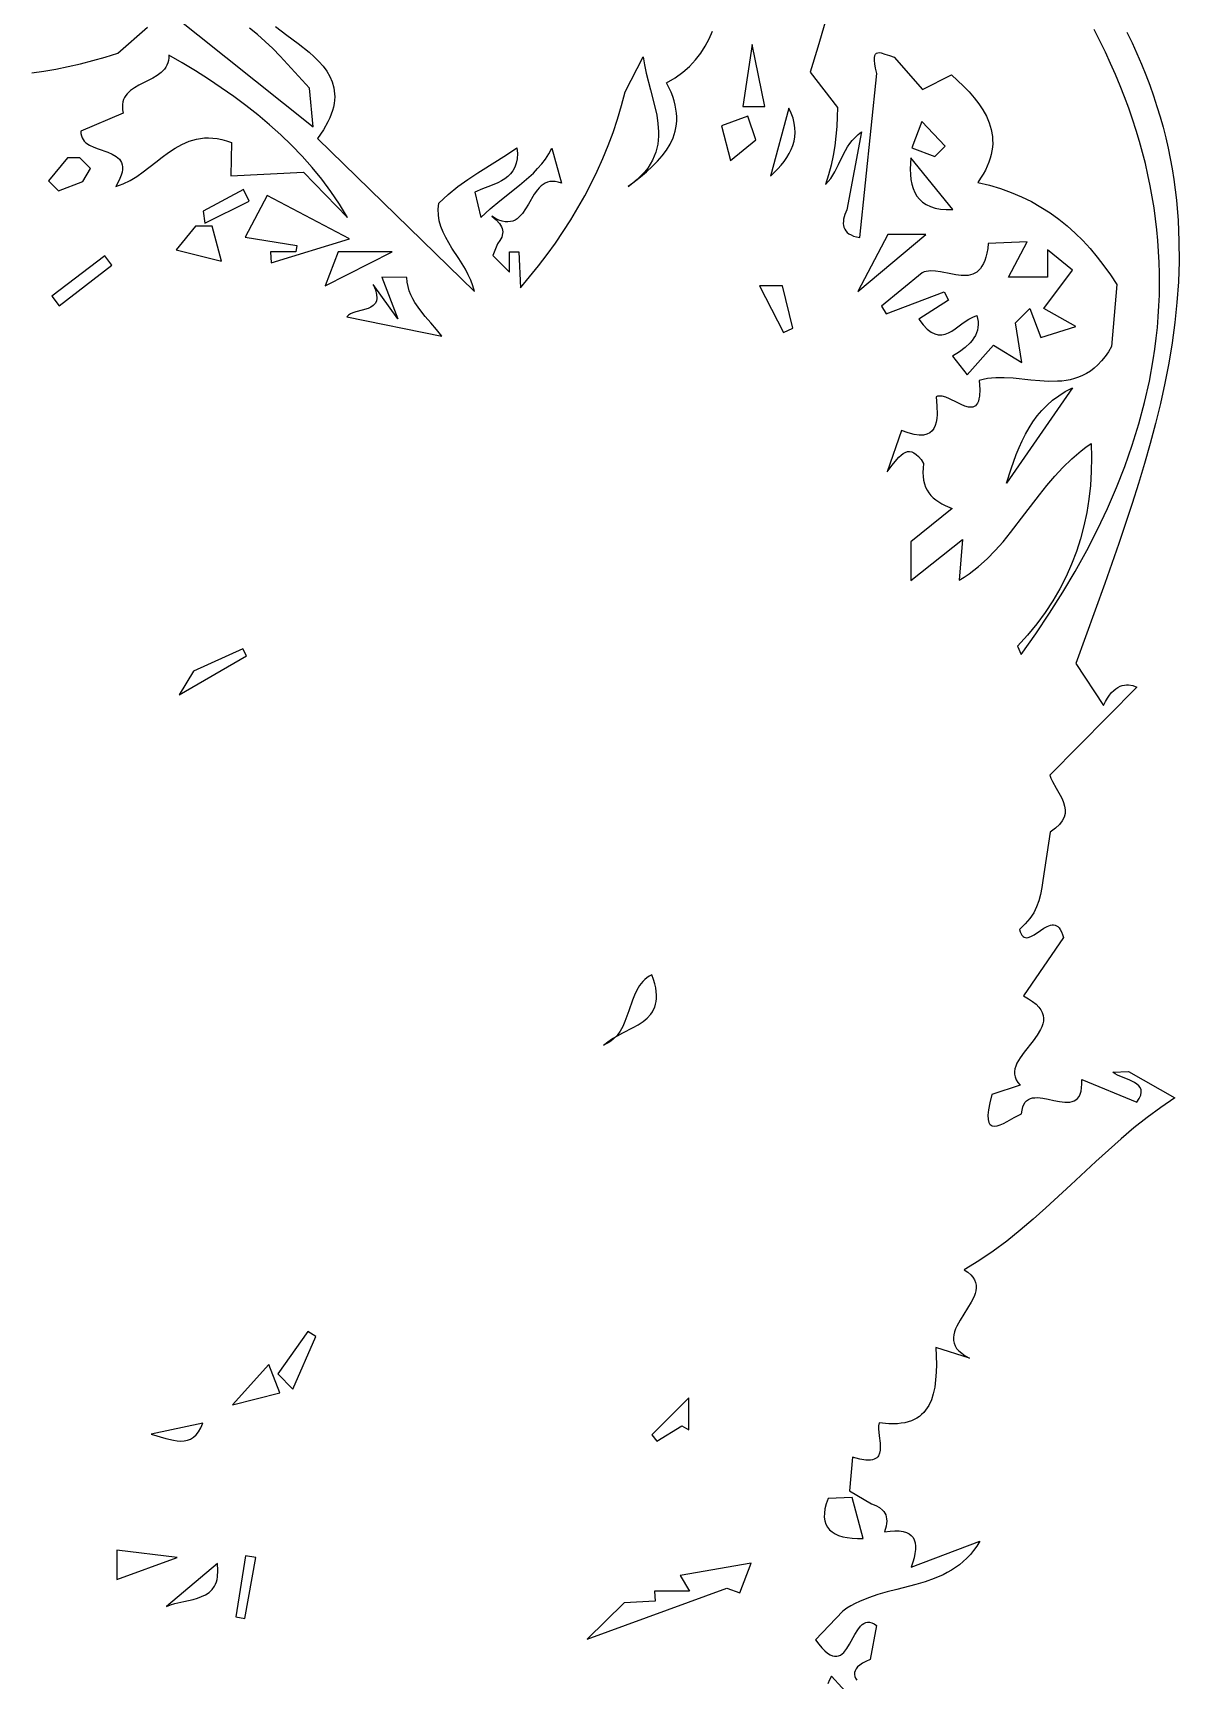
# Model space of a CAD drawing. Header units: metres. Extents: x 0 to 50, y 0 to 50.
# Drawn here: x 25.8 to 33.31, y 7.83 to 18.62 of the extents above; entities that cross this region are included whole.
import ezdxf

# ---------------------------------------------------------------- set-up
doc = ezdxf.new("R2010")
doc.units = ezdxf.units.M

msp = doc.modelspace()

# ---------------------------------------------------------------- linework, layer by layer
for points in [[(26.685968, 18.760321), (27.634348, 18.002423), (27.611801, 18.256756), (27.611801, 18.256756), (27.514248, 18.361463), (27.418464, 18.465305), (27.370148, 18.515173), (27.320968, 18.562749), (27.27049, 18.607342), (27.218278, 18.648261)], [(30.988489, 18.68837), (30.941287, 18.524242), (30.890098, 18.360557), (31.068872, 18.130116), (31.068872, 18.130116), (31.067746, 18.067474), (31.064722, 18.00473), (31.059536, 17.94186), (31.05192, 17.878835), (31.04161, 17.815629), (31.028339, 17.752215), (31.011843, 17.688567), (30.991854, 17.624658), (30.991854, 17.624658), (31.009625, 17.644267), (31.025519, 17.664996), (31.03985, 17.686661), (31.052937, 17.709077), (31.076636, 17.755423), (31.099145, 17.802555), (31.122991, 17.848997), (31.136205, 17.871497), (31.1507, 17.89327), (31.166794, 17.914132), (31.184802, 17.933896), (31.20504, 17.95238), (31.227823, 17.969398), (31.130162, 17.45963), (31.130162, 17.45963), (31.117702, 17.428846), (31.109846, 17.398952), (31.107959, 17.384562), (31.1076, 17.370663), (31.108894, 17.357344), (31.111968, 17.344695), (31.116946, 17.332804), (31.123954, 17.321762), (31.133118, 17.311657), (31.144563, 17.302579), (31.158415, 17.294618), (31.174799, 17.287863), (31.193842, 17.282402), (31.215668, 17.278327), (31.327607, 18.352593), (31.327607, 18.352593), (31.319587, 18.386604), (31.314458, 18.414846), (31.312034, 18.437775), (31.312125, 18.455844), (31.314545, 18.469509), (31.319104, 18.479223), (31.325615, 18.485441), (31.33389, 18.488617), (31.34374, 18.489207), (31.354978, 18.487663), (31.380865, 18.479995), (31.410045, 18.469249), (31.441016, 18.459059), (31.625633, 18.246738), (31.815546, 18.342979), (31.815546, 18.342979), (31.856057, 18.306741), (31.894784, 18.269823), (31.931261, 18.232146), (31.965022, 18.193635), (31.995602, 18.154211), (32.022536, 18.113798), (32.045356, 18.072318), (32.063599, 18.029693), (32.076797, 17.985847), (32.084486, 17.940702), (32.086119, 17.917618), (32.0862, 17.89418), (32.08467, 17.870379), (32.081472, 17.846205), (32.076548, 17.821649), (32.069838, 17.7967), (32.061286, 17.771349), (32.050832, 17.745586), (32.038419, 17.719402), (32.023988, 17.692787), (32.007481, 17.665731), (31.98884, 17.638225), (31.98884, 17.638225), (32.064878, 17.620132), (32.137949, 17.598456), (32.208142, 17.573289), (32.275543, 17.544724), (32.34024, 17.512854), (32.402322, 17.47777), (32.461876, 17.439564), (32.518991, 17.398331), (32.573753, 17.354161), (32.626251, 17.307147), (32.676573, 17.257382), (32.724807, 17.204958), (32.77104, 17.149967), (32.81536, 17.092501), (32.857855, 17.032654), (32.898614, 16.970518), (32.865483, 16.564995), (32.865483, 16.564995), (32.844334, 16.529491), (32.822362, 16.49767), (32.799609, 16.469349), (32.77612, 16.444341), (32.751939, 16.422464), (32.727111, 16.403533), (32.701678, 16.387363), (32.675686, 16.373771), (32.649177, 16.362572), (32.622197, 16.353581), (32.59479, 16.346614), (32.566999, 16.341488), (32.538868, 16.338017), (32.510442, 16.336017), (32.45288, 16.335695), (32.394665, 16.339047), (32.336149, 16.344598), (32.219626, 16.356399), (32.162324, 16.359701), (32.106132, 16.359303), (32.078562, 16.357256), (32.051401, 16.353732), (32.024694, 16.348546), (31.998485, 16.341513), (31.998485, 16.341513), (32.001761, 16.283009), (31.999579, 16.238095), (31.996621, 16.220287), (31.992513, 16.20534), (31.987327, 16.193075), (31.981135, 16.183313), (31.974009, 16.175875), (31.966019, 16.170582), (31.957238, 16.167255), (31.947738, 16.165716), (31.926864, 16.167284), (31.903972, 16.173854), (31.879635, 16.183995), (31.854424, 16.196276), (31.803679, 16.22153), (31.77929, 16.231641), (31.756322, 16.238166), (31.735347, 16.239674), (31.725786, 16.238099), (31.716938, 16.234733), (31.716938, 16.234733), (31.72121, 16.174859), (31.722048, 16.118317), (31.720257, 16.092211), (31.716501, 16.068037), (31.710412, 16.046159), (31.701621, 16.026945), (31.689759, 16.010761), (31.674457, 15.997973), (31.655348, 15.988946), (31.632062, 15.984047), (31.60423, 15.983643), (31.571485, 15.988098), (31.533456, 15.99778), (31.489776, 16.013055), (31.39615, 15.743274), (31.39615, 15.743274), (31.427934, 15.78601), (31.457696, 15.822928), (31.472042, 15.838514), (31.486151, 15.851816), (31.500111, 15.862557), (31.514014, 15.87046), (31.527947, 15.87525), (31.542, 15.876649), (31.556263, 15.874381), (31.570825, 15.868169), (31.585774, 15.857736), (31.601202, 15.842806), (31.617197, 15.823103), (31.633847, 15.79835), (31.633847, 15.79835), (31.630248, 15.767706), (31.629089, 15.739117), (31.630283, 15.71249), (31.633746, 15.687735), (31.639391, 15.664762), (31.647132, 15.643479), (31.656885, 15.623796), (31.668562, 15.605623), (31.682078, 15.588867), (31.697348, 15.573439), (31.714284, 15.559248), (31.732803, 15.546203), (31.752817, 15.534214), (31.774241, 15.523189), (31.820975, 15.50367), (31.549612, 15.284895), (31.549612, 15.031555), (31.888247, 15.299154), (31.867125, 15.033591), (31.867125, 15.033591), (31.900423, 15.054216), (31.93248, 15.076053), (31.963378, 15.099028), (31.993202, 15.123068), (32.04996, 15.174048), (32.103422, 15.228402), (32.154255, 15.28554), (32.203129, 15.344874), (32.297668, 15.467771), (32.392384, 15.592376), (32.441479, 15.653844), (32.492623, 15.713972), (32.546483, 15.772168), (32.603729, 15.827844), (32.665027, 15.880409), (32.697405, 15.905341), (32.731046, 15.929275), (32.731046, 15.929275), (32.733329, 15.836335), (32.731694, 15.744575), (32.726054, 15.654027), (32.716324, 15.564722), (32.70242, 15.476693), (32.684256, 15.389971), (32.661747, 15.304588), (32.634807, 15.220577), (32.603352, 15.137968), (32.567296, 15.056795), (32.526554, 14.977089), (32.481041, 14.898881), (32.430671, 14.822205), (32.375359, 14.747091), (32.31502, 14.673571), (32.249569, 14.601678), (32.272249, 14.546216), (32.272249, 14.546216), (32.368283, 14.681745), (32.459392, 14.817613), (32.545494, 14.953828), (32.626504, 15.090397), (32.702338, 15.227327), (32.772912, 15.364625), (32.838142, 15.502298), (32.897945, 15.640353), (32.952235, 15.778798), (33.00093, 15.917638), (33.043945, 16.056881), (33.081196, 16.196534), (33.1126, 16.336604), (33.138071, 16.477099), (33.148557, 16.547507), (33.157527, 16.618024), (33.164973, 16.68865), (33.170884, 16.759387), (33.175248, 16.830235), (33.178056, 16.901196), (33.179297, 16.972269), (33.178961, 17.043456), (33.177037, 17.114758), (33.173514, 17.186176), (33.168383, 17.25771), (33.161632, 17.329361), (33.153251, 17.401131), (33.14323, 17.47302), (33.131558, 17.545029), (33.118224, 17.617159), (33.103219, 17.689411), (33.086531, 17.761785), (33.06815, 17.834283), (33.048066, 17.906905), (33.026268, 17.979652), (33.002745, 18.052526), (32.977488, 18.125527), (32.950485, 18.198655), (32.921727, 18.271913), (32.891201, 18.3453), (32.8589, 18.418817), (32.82481, 18.492466), (32.788923, 18.566247), (32.751228, 18.640162)], [(25.791457, 18.35723), (25.870581, 18.368246), (25.950142, 18.381721), (26.030139, 18.397656), (26.110569, 18.416051), (26.191429, 18.436906), (26.272719, 18.46022), (26.354435, 18.485994), (26.550081, 18.655108)], [(27.387635, 18.65957), (27.46223, 18.603655), (27.537154, 18.547981), (27.608372, 18.491008), (27.641332, 18.461554), (27.671853, 18.431197), (27.699431, 18.399745), (27.723562, 18.367007), (27.743741, 18.332789), (27.759466, 18.296899), (27.770231, 18.259145), (27.773596, 18.239509), (27.775532, 18.219334), (27.775976, 18.198597), (27.774865, 18.177274), (27.772136, 18.15534), (27.767726, 18.132772), (27.761573, 18.109545), (27.753612, 18.085635), (27.743781, 18.061019), (27.732016, 18.035673), (27.702437, 17.982691), (27.664368, 17.926497), (28.691549, 16.923386), (28.691549, 16.923386), (28.681606, 16.961278), (28.667877, 16.998204), (28.651041, 17.034326), (28.631778, 17.069804), (28.588682, 17.139475), (28.544024, 17.208504), (28.522806, 17.243181), (28.503235, 17.278181), (28.485989, 17.313665), (28.471747, 17.349793), (28.461189, 17.386728), (28.454994, 17.42463), (28.45384, 17.463661), (28.458407, 17.503981), (28.458407, 17.503981), (28.520274, 17.560343), (28.583665, 17.611222), (28.648109, 17.657775), (28.713138, 17.701158), (28.843074, 17.783037), (28.907044, 17.823846), (28.969722, 17.866111), (28.969722, 17.866111), (28.972505, 17.827834), (28.97097, 17.793935), (28.96547, 17.76405), (28.956356, 17.737814), (28.943981, 17.714864), (28.928696, 17.694838), (28.910854, 17.67737), (28.890806, 17.662097), (28.868905, 17.648656), (28.845501, 17.636683), (28.795597, 17.615687), (28.74391, 17.5962), (28.693254, 17.575313), (28.733662, 17.408601), (28.733662, 17.408601), (28.763602, 17.438011), (28.794488, 17.466054), (28.858195, 17.5191), (28.987002, 17.620421), (29.048479, 17.672921), (29.077692, 17.700555), (29.105588, 17.729463), (29.131938, 17.75991), (29.156517, 17.79216), (29.179097, 17.826476), (29.199454, 17.863123), (29.262636, 17.63358), (29.262636, 17.63358), (29.240929, 17.640784), (29.220836, 17.64484), (29.202244, 17.645971), (29.185039, 17.644404), (29.169108, 17.640362), (29.154336, 17.63407), (29.14061, 17.625753), (29.127817, 17.615635), (29.115842, 17.603943), (29.104571, 17.590899), (29.083691, 17.561659), (29.045384, 17.496857), (29.026138, 17.464891), (29.005618, 17.435613), (28.982914, 17.41082), (28.970459, 17.400667), (28.957117, 17.39231), (28.942773, 17.385973), (28.927315, 17.381881), (28.910629, 17.380259), (28.892601, 17.381332), (28.873117, 17.385323), (28.852063, 17.392459), (28.829327, 17.402963), (28.804793, 17.417061), (28.804793, 17.417061), (28.833751, 17.393367), (28.854886, 17.370295), (28.86863, 17.347696), (28.872864, 17.336526), (28.875413, 17.325417), (28.876329, 17.31435), (28.875666, 17.303307), (28.86982, 17.281214), (28.858306, 17.258987), (28.841554, 17.236476), (28.812035, 17.159784), (28.920792, 17.051112), (28.920792, 17.185244), (28.981843, 17.184445), (28.992342, 16.948251), (28.992342, 16.948251), (29.052872, 17.019837), (29.111256, 17.092428), (29.167452, 17.166054), (29.221418, 17.24075), (29.27311, 17.316546), (29.322486, 17.393475), (29.369503, 17.471569), (29.414119, 17.550861), (29.456291, 17.631382), (29.495975, 17.713165), (29.53313, 17.796242), (29.567713, 17.880644), (29.59968, 17.966406), (29.62899, 18.053558), (29.655599, 18.142132), (29.679465, 18.232162), (29.796614, 18.462294), (29.796614, 18.462294), (29.804476, 18.408529), (29.815885, 18.354194), (29.844697, 18.244366), (29.873754, 18.133922), (29.88547, 18.078815), (29.893763, 18.02397), (29.897469, 17.969526), (29.897239, 17.942497), (29.895428, 17.91562), (29.891889, 17.888913), (29.886477, 17.862392), (29.879047, 17.836076), (29.869455, 17.809981), (29.857554, 17.784125), (29.8432, 17.758525), (29.826247, 17.733198), (29.80655, 17.708162), (29.783963, 17.683435), (29.758343, 17.659032), (29.729543, 17.634973), (29.697417, 17.611274), (29.697417, 17.611274), (29.779703, 17.675551), (29.818872, 17.708487), (29.856017, 17.742245), (29.890606, 17.777043), (29.922108, 17.813098), (29.949991, 17.850628), (29.973725, 17.889852), (29.992778, 17.930987), (30.006618, 17.974251), (30.011418, 17.996749), (30.014715, 18.019861), (30.016444, 18.043615), (30.016537, 18.068037), (30.014929, 18.093155), (30.011553, 18.118995), (30.006342, 18.145586), (29.999231, 18.172954), (29.990153, 18.201127), (29.97904, 18.230132), (29.965828, 18.259995), (29.950449, 18.290745), (29.950449, 18.290745), (30.006646, 18.323946), (30.056741, 18.360175), (30.101115, 18.399247), (30.140143, 18.440972), (30.174204, 18.485163), (30.203675, 18.531634), (30.228935, 18.580195), (30.25036, 18.63066)], [(32.96497, 18.622216), (32.998969, 18.552419), (33.030979, 18.482788), (33.061034, 18.413321), (33.08917, 18.344014), (33.11542, 18.274865), (33.139821, 18.205869), (33.162407, 18.137024), (33.183213, 18.068327), (33.202273, 17.999774), (33.219624, 17.931363), (33.235299, 17.863089), (33.249334, 17.794949), (33.261764, 17.726942), (33.272623, 17.659062), (33.289771, 17.523675), (33.301056, 17.388762), (33.306758, 17.254297), (33.307158, 17.120256), (33.302534, 16.986612), (33.293166, 16.853338), (33.279333, 16.720411), (33.261316, 16.587803), (33.239393, 16.45549), (33.213844, 16.323445), (33.184948, 16.191643), (33.152986, 16.060057), (33.118237, 15.928663), (33.08098, 15.797434), (33.041495, 15.666345), (33.000061, 15.53537), (32.912465, 15.273658), (32.820429, 15.012093), (32.631981, 14.488581), (32.812254, 14.212359), (32.812254, 14.212359), (32.825366, 14.237963), (32.838654, 14.26045), (32.852096, 14.279973), (32.865671, 14.296686), (32.879357, 14.310739), (32.893134, 14.322288), (32.90698, 14.331483), (32.920874, 14.338478), (32.934794, 14.343426), (32.948719, 14.346479), (32.962628, 14.34779), (32.976499, 14.347512), (33.004044, 14.342801), (33.031183, 14.333566), (32.46062, 13.756618), (32.46062, 13.756618), (32.467931, 13.735585), (32.477935, 13.714122), (32.502891, 13.670017), (32.529228, 13.624514), (32.540957, 13.601304), (32.550685, 13.577824), (32.557628, 13.5541), (32.561003, 13.530159), (32.560029, 13.506026), (32.553922, 13.481729), (32.541901, 13.457294), (32.523183, 13.432747), (32.496984, 13.408114), (32.462524, 13.383423), (32.414351, 13.066999), (32.414351, 13.066999), (32.407888, 13.019825), (32.399635, 12.975294), (32.388678, 12.933093), (32.374103, 12.892908), (32.354996, 12.854427), (32.330441, 12.817335), (32.299525, 12.781319), (32.261333, 12.746065), (32.261333, 12.746065), (32.266267, 12.730206), (32.271909, 12.717404), (32.278213, 12.707444), (32.285136, 12.700113), (32.292633, 12.695195), (32.30066, 12.692478), (32.309172, 12.691747), (32.318124, 12.692787), (32.337172, 12.699325), (32.35745, 12.71038), (32.400268, 12.739186), (32.422098, 12.75351), (32.443733, 12.765497), (32.464819, 12.773435), (32.475045, 12.775349), (32.485, 12.775608), (32.494639, 12.773998), (32.503919, 12.770305), (32.512795, 12.764314), (32.521222, 12.755811), (32.529156, 12.744583), (32.536552, 12.730414), (32.543366, 12.713091), (32.549553, 12.6924), (32.287133, 12.310198), (32.287133, 12.310198), (32.3202, 12.292143), (32.347894, 12.27402), (32.370535, 12.255833), (32.388442, 12.237589), (32.401936, 12.219292), (32.411336, 12.200949), (32.416961, 12.182565), (32.419132, 12.164146), (32.418167, 12.145698), (32.414388, 12.127225), (32.408112, 12.108734), (32.399661, 12.090231), (32.377509, 12.053209), (32.350489, 12.016203), (32.292076, 11.942424), (32.265797, 11.905739), (32.254508, 11.887468), (32.24488, 11.869252), (32.237232, 11.851097), (32.231883, 11.833007), (32.229153, 11.81499), (32.229362, 11.79705), (32.232829, 11.779193), (32.239875, 11.761424), (32.250819, 11.74375), (32.26598, 11.726176), (32.081381, 11.66448), (32.081381, 11.66448), (32.067511, 11.609664), (32.059034, 11.564648), (32.055538, 11.528675), (32.05661, 11.500985), (32.061839, 11.48082), (32.065883, 11.473322), (32.070811, 11.467421), (32.076572, 11.463022), (32.083114, 11.46003), (32.098336, 11.457888), (32.116064, 11.460235), (32.135886, 11.466314), (32.157389, 11.475365), (32.180161, 11.48663), (32.227861, 11.512766), (32.275686, 11.538653), (32.275686, 11.538653), (32.278454, 11.562527), (32.283299, 11.582749), (32.290074, 11.599575), (32.298634, 11.613263), (32.308832, 11.624067), (32.320522, 11.632246), (32.333558, 11.638055), (32.347794, 11.64175), (32.363084, 11.643589), (32.379281, 11.643827), (32.413814, 11.640529), (32.450224, 11.633907), (32.487342, 11.626012), (32.523999, 11.618896), (32.559025, 11.614611), (32.575561, 11.614172), (32.591251, 11.615209), (32.605949, 11.61798), (32.619509, 11.622741), (32.631785, 11.629748), (32.64263, 11.639259), (32.651898, 11.651528), (32.659443, 11.666814), (32.66512, 11.685371), (32.668781, 11.707458), (32.670281, 11.733329), (32.669474, 11.763242), (33.031376, 11.614744), (33.031376, 11.614744), (33.04684, 11.639123), (33.056159, 11.660533), (33.059926, 11.679264), (33.058735, 11.695605), (33.05318, 11.709848), (33.043854, 11.72228), (33.031351, 11.733194), (33.016266, 11.742877), (32.980721, 11.759716), (32.941971, 11.775115), (32.904765, 11.791394), (32.888226, 11.800588), (32.873855, 11.810873), (32.975568, 11.815828), (33.278501, 11.641977), (33.278501, 11.641977), (33.187028, 11.580123), (33.098278, 11.514506), (33.011819, 11.445685), (32.927222, 11.374222), (32.844056, 11.300679), (32.76189, 11.225618), (32.598837, 11.073185), (32.43462, 10.921415), (32.350998, 10.847183), (32.265794, 10.7748), (32.178576, 10.70483), (32.088914, 10.637832), (31.996378, 10.574369), (31.900537, 10.515003), (31.900537, 10.515003), (31.923954, 10.499657), (31.942727, 10.483775), (31.957177, 10.467392), (31.967623, 10.450545), (31.974387, 10.433271), (31.977788, 10.415605), (31.978147, 10.397585), (31.975784, 10.379247), (31.971019, 10.360626), (31.964174, 10.341761), (31.94552, 10.30344), (31.922386, 10.264574), (31.897333, 10.225456), (31.872925, 10.186377), (31.851725, 10.147628), (31.843128, 10.128469), (31.836294, 10.109501), (31.831544, 10.090762), (31.829197, 10.072288), (31.829573, 10.054115), (31.832994, 10.036279), (31.839779, 10.018818), (31.850249, 10.001767), (31.864725, 9.985163), (31.883525, 9.969043), (31.906972, 9.953442), (31.935385, 9.938398), (31.714952, 10.007399), (31.714952, 10.007399), (31.717421, 9.896776), (31.716139, 9.844598), (31.712619, 9.794939), (31.706441, 9.748124), (31.697185, 9.704477), (31.684431, 9.664319), (31.667759, 9.627975), (31.657823, 9.611334), (31.646749, 9.595768), (31.634486, 9.581318), (31.620981, 9.568023), (31.606182, 9.555923), (31.590035, 9.545061), (31.572489, 9.535475), (31.553491, 9.527207), (31.532988, 9.520296), (31.510928, 9.514783), (31.487259, 9.51071), (31.461928, 9.508115), (31.434882, 9.50704), (31.406069, 9.507524), (31.342931, 9.513335), (31.342931, 9.513335), (31.339061, 9.494821), (31.33822, 9.473972), (31.342224, 9.427773), (31.348135, 9.37976), (31.349678, 9.356643), (31.349146, 9.334955), (31.345686, 9.315324), (31.338448, 9.298378), (31.333147, 9.291108), (31.326582, 9.284744), (31.318647, 9.279366), (31.309235, 9.275051), (31.298241, 9.271878), (31.285557, 9.269925), (31.254698, 9.269995), (31.215806, 9.275887), (31.168029, 9.288231), (31.148925, 9.068185), (31.293422, 8.983383), (31.293422, 8.983383), (31.321367, 8.972339), (31.345531, 8.958624), (31.365319, 8.941859), (31.373385, 8.932215), (31.380133, 8.921667), (31.385488, 8.910168), (31.389376, 8.897671), (31.391722, 8.884128), (31.392451, 8.869493), (31.391489, 8.853719), (31.388762, 8.836757), (31.37771, 8.799085), (31.37771, 8.799085), (31.413807, 8.804264), (31.446037, 8.806532), (31.47451, 8.805954), (31.499337, 8.802596), (31.520628, 8.796523), (31.538494, 8.7878), (31.553046, 8.776491), (31.564393, 8.762662), (31.572647, 8.746378), (31.577918, 8.727704), (31.580316, 8.706706), (31.579951, 8.683448), (31.576935, 8.657995), (31.571378, 8.630412), (31.56339, 8.600766), (31.553081, 8.56912), (32.00147, 8.737773), (32.00147, 8.737773), (31.982137, 8.706501), (31.961582, 8.677672), (31.939871, 8.65115), (31.91707, 8.626801), (31.893244, 8.604491), (31.868461, 8.584085), (31.842784, 8.565447), (31.816282, 8.548445), (31.789019, 8.532943), (31.761062, 8.518806), (31.703328, 8.494089), (31.643607, 8.473219), (31.582428, 8.455118), (31.457803, 8.422916), (31.395413, 8.406661), (31.333674, 8.388867), (31.273114, 8.368457), (31.214261, 8.344355), (31.185639, 8.330583), (31.157642, 8.315484), (31.130335, 8.298923), (31.103785, 8.280766), (30.92523, 8.093411), (30.92523, 8.093411), (30.947146, 8.064307), (30.967607, 8.040218), (30.986696, 8.020847), (31.0045, 8.005901), (31.021102, 7.995084), (31.036588, 7.988102), (31.051043, 7.984659), (31.064552, 7.984462), (31.077199, 7.987214), (31.089071, 7.992622), (31.100252, 8.00039), (31.110827, 8.010224), (31.1305, 8.03491), (31.148769, 8.06432), (31.183817, 8.127881), (31.201958, 8.157314), (31.221415, 8.182039), (31.231851, 8.191898), (31.24287, 8.199695), (31.25456, 8.205135), (31.267004, 8.207925), (31.280287, 8.207768), (31.294495, 8.20437), (31.309712, 8.197436), (31.326025, 8.186671), (31.282921, 7.963613), (31.282921, 7.963613), (31.25579, 7.951387), (31.233369, 7.939159), (31.215367, 7.926924), (31.201492, 7.914682), (31.191451, 7.90243), (31.184952, 7.890164), (31.181703, 7.877882), (31.181411, 7.865581), (31.183786, 7.853259), (31.188533, 7.840913), (31.195362, 7.82854)], [(26.69003, 18.473487), (26.69003, 18.473487), (26.689512, 18.454716), (26.687015, 18.437399), (26.682681, 18.421436), (26.676651, 18.406726), (26.669064, 18.393167), (26.660062, 18.380659), (26.638375, 18.358388), (26.612714, 18.339106), (26.584203, 18.322003), (26.523136, 18.291101), (26.49283, 18.275683), (26.464175, 18.25921), (26.438297, 18.240872), (26.41632, 18.219861), (26.407147, 18.2081), (26.39937, 18.195368), (26.393132, 18.181563), (26.388572, 18.166584), (26.385832, 18.15033), (26.385051, 18.1327), (26.386371, 18.113593), (26.389932, 18.092908), (26.113834, 17.975616), (26.113834, 17.975616), (26.113921, 17.959191), (26.116344, 17.944403), (26.120915, 17.931121), (26.127445, 17.919215), (26.135746, 17.908553), (26.145631, 17.899005), (26.169397, 17.882726), (26.197239, 17.869332), (26.227652, 17.857774), (26.290171, 17.835984), (26.319267, 17.823656), (26.344915, 17.808978), (26.355975, 17.80043), (26.365609, 17.790902), (26.373629, 17.780263), (26.379846, 17.768382), (26.384072, 17.755128), (26.38612, 17.74037), (26.3858, 17.723978), (26.382925, 17.70582), (26.377308, 17.685766), (26.368759, 17.663684), (26.35709, 17.639445), (26.342115, 17.612916), (26.342115, 17.612916), (26.366436, 17.62063), (26.39012, 17.629811), (26.435816, 17.652025), (26.479679, 17.678447), (26.522184, 17.707968), (26.605022, 17.771874), (26.646307, 17.80404), (26.688137, 17.83487), (26.730987, 17.863254), (26.775333, 17.888084), (26.821651, 17.908249), (26.845698, 17.916236), (26.870416, 17.922642), (26.895865, 17.927327), (26.922104, 17.930152), (26.949193, 17.930981), (26.977191, 17.929672), (27.006158, 17.926089), (27.036152, 17.920092), (27.067234, 17.911543), (27.099463, 17.900302), (27.095203, 17.682634), (27.571379, 17.706234), (27.860085, 17.409375), (27.860085, 17.409375), (27.807106, 17.496409), (27.750665, 17.579948), (27.690927, 17.660152), (27.62806, 17.737186), (27.562229, 17.811212), (27.493601, 17.882392), (27.422342, 17.950889), (27.348617, 18.016866), (27.272594, 18.080486), (27.194439, 18.141911), (27.114317, 18.201304), (27.032395, 18.258828), (26.948839, 18.314646), (26.863815, 18.36892), (26.77749, 18.421812), (26.69003, 18.473487)], [(30.510158, 18.541713), (30.45026, 18.135352), (30.593771, 18.135352), (30.510158, 18.541713)], [(30.481964, 18.073739), (30.310045, 18.008579), (30.369045, 17.78259), (30.535278, 17.918183), (30.481964, 18.073739)], [(30.751296, 18.125036), (30.630382, 17.680216), (30.630382, 17.680216), (30.679075, 17.727476), (30.700844, 17.751745), (30.720685, 17.776493), (30.738442, 17.801758), (30.753958, 17.82758), (30.767075, 17.853997), (30.777637, 17.88105), (30.785486, 17.908777), (30.790466, 17.937218), (30.792419, 17.966411), (30.791189, 17.996395), (30.786619, 18.027211), (30.778551, 18.058897), (30.766829, 18.091492), (30.751296, 18.125036)], [(31.62295, 18.038942), (31.556821, 17.864739), (31.706688, 17.807937), (31.775413, 17.876608), (31.62295, 18.038942)], [(26.024867, 17.80002), (25.901912, 17.649518), (25.967099, 17.584383), (26.125923, 17.64458), (26.176612, 17.728995), (26.105531, 17.80002), (26.024867, 17.80002)], [(31.550302, 17.800581), (31.550302, 17.800581), (31.547384, 17.762641), (31.54641, 17.72632), (31.547539, 17.691749), (31.550927, 17.65906), (31.556731, 17.628383), (31.565109, 17.59985), (31.576219, 17.573592), (31.590216, 17.549739), (31.607259, 17.528423), (31.627505, 17.509775), (31.651111, 17.493926), (31.678234, 17.481007), (31.709032, 17.471149), (31.743661, 17.464484), (31.78228, 17.461142), (31.825044, 17.461254), (31.550302, 17.800581)], [(26.925781, 17.371651), (27.216724, 17.516727), (27.178062, 17.592729), (26.915084, 17.450213), (26.925781, 17.371651)], [(27.333654, 17.552824), (27.189539, 17.279977), (27.528933, 17.224983), (27.522484, 17.185244), (27.354687, 17.185244), (27.360234, 17.111482), (27.872435, 17.270198), (27.333654, 17.552824)], [(26.863852, 17.35291), (26.737052, 17.197702), (27.033492, 17.123878), (26.973698, 17.35291), (26.863852, 17.35291)], [(31.399682, 17.297022), (31.202921, 16.924502), (31.648815, 17.297022), (31.399682, 17.297022)], [(25.971188, 16.830695), (26.317045, 17.096822), (26.269664, 17.158427), (25.923283, 16.893041), (25.971188, 16.830695)], [(27.798288, 17.185244), (27.713439, 16.961727), (28.15142, 17.185244), (27.798288, 17.185244)], [(31.387763, 16.778286), (31.767393, 16.921539), (31.797454, 16.86663), (31.603116, 16.7424), (31.603116, 16.7424), (31.631107, 16.70569), (31.657621, 16.677937), (31.682849, 16.658314), (31.706986, 16.645999), (31.730225, 16.640167), (31.752759, 16.639994), (31.774781, 16.644655), (31.796485, 16.653326), (31.818065, 16.665183), (31.839713, 16.679403), (31.883988, 16.711629), (31.907002, 16.727988), (31.930857, 16.743412), (31.955748, 16.757076), (31.981867, 16.768156), (31.981867, 16.768156), (31.987318, 16.747402), (31.990434, 16.727347), (31.991275, 16.70796), (31.989901, 16.689205), (31.986376, 16.671051), (31.980758, 16.653464), (31.97311, 16.636411), (31.963492, 16.619857), (31.951965, 16.603771), (31.938591, 16.588119), (31.906544, 16.557983), (31.867838, 16.529184), (31.822962, 16.501454), (31.919595, 16.3794), (32.091073, 16.572854), (32.277545, 16.458192), (32.23494, 16.718731), (32.329309, 16.813026), (32.401362, 16.623214), (32.630155, 16.694988), (32.422046, 16.813139), (32.609113, 17.063542), (32.444529, 17.197791), (32.444529, 17.017578), (32.189105, 17.017578), (32.312695, 17.24913), (32.057697, 17.238261), (32.057697, 17.238261), (32.053715, 17.205497), (32.048477, 17.176141), (32.042045, 17.150024), (32.034484, 17.12698), (32.025857, 17.10684), (32.016228, 17.089435), (32.005662, 17.074599), (31.994221, 17.062163), (31.98197, 17.051959), (31.968973, 17.04382), (31.955292, 17.037577), (31.940993, 17.033063), (31.926139, 17.030109), (31.910793, 17.028548), (31.878882, 17.028931), (31.845771, 17.032871), (31.81197, 17.039022), (31.744341, 17.052587), (31.711534, 17.057313), (31.680078, 17.058878), (31.650484, 17.055938), (31.636545, 17.052359), (31.623263, 17.047149), (31.357829, 16.828171), (31.387763, 16.778286)], [(28.085564, 17.017842), (28.189197, 16.744842), (28.027117, 16.969894), (28.027117, 16.969894), (28.042421, 16.93499), (28.050669, 16.905601), (28.052629, 16.881165), (28.049072, 16.861118), (28.040764, 16.844898), (28.028474, 16.831942), (28.012971, 16.821687), (27.995024, 16.813572), (27.954869, 16.801508), (27.914157, 16.791247), (27.895514, 16.785387), (27.879037, 16.778289), (27.865494, 16.769392), (27.855655, 16.758132), (28.478423, 16.631926), (28.478423, 16.631926), (28.443092, 16.675745), (28.405709, 16.71861), (28.368245, 16.761617), (28.332669, 16.805857), (28.300949, 16.852423), (28.28715, 16.876921), (28.275055, 16.902411), (28.264908, 16.929028), (28.256957, 16.956911), (28.251446, 16.986196), (28.248623, 17.017019), (28.085564, 17.017842)], [(30.559606, 16.96169), (30.715704, 16.656293), (30.777739, 16.685031), (30.708734, 16.96169), (30.559606, 16.96169)], [(32.608752, 16.294033), (32.177465, 15.667841), (32.177465, 15.667841), (32.207457, 15.763293), (32.240752, 15.856412), (32.259189, 15.901694), (32.279114, 15.94591), (32.300748, 15.988899), (32.324311, 16.030499), (32.350024, 16.070551), (32.378107, 16.108893), (32.408782, 16.145365), (32.442269, 16.179805), (32.478789, 16.212053), (32.518562, 16.241947), (32.56181, 16.269328), (32.608752, 16.294033)], [(26.851728, 14.438105), (26.758193, 14.282335), (27.198963, 14.537667), (27.175183, 14.584331), (26.851728, 14.438105)], [(29.536481, 11.987273), (29.536481, 11.987273), (29.564224, 12.010145), (29.595086, 12.03068), (29.628171, 12.049549), (29.662583, 12.067423), (29.731811, 12.102868), (29.764835, 12.121783), (29.795606, 12.142385), (29.823229, 12.165348), (29.846807, 12.19134), (29.8568, 12.205683), (29.865447, 12.221035), (29.872634, 12.23748), (29.878251, 12.255102), (29.882186, 12.273984), (29.884327, 12.294212), (29.884561, 12.315868), (29.882777, 12.339037), (29.878862, 12.363801), (29.872706, 12.390247), (29.864196, 12.418456), (29.85322, 12.448513), (29.85322, 12.448513), (29.836749, 12.439025), (29.821666, 12.428497), (29.807876, 12.417), (29.795281, 12.404607), (29.773294, 12.377422), (29.754932, 12.347519), (29.739424, 12.315478), (29.725998, 12.281877), (29.702306, 12.212306), (29.690496, 12.177493), (29.677682, 12.143433), (29.663091, 12.110705), (29.645952, 12.079886), (29.625493, 12.051555), (29.600943, 12.02629), (29.586893, 12.014988), (29.57153, 12.00467), (29.554758, 11.995407), (29.536481, 11.987273)], [(27.600998, 10.11129), (27.402443, 9.834738), (27.50249, 9.73477), (27.651767, 10.07986), (27.600998, 10.11129)], [(27.344405, 9.896293), (27.107524, 9.632546), (27.417464, 9.709733), (27.344405, 9.896293)], [(30.095371, 9.677533), (29.852998, 9.435348), (29.886576, 9.392923), (30.049096, 9.494762), (30.095371, 9.467019), (30.095371, 9.677533)], [(26.572708, 9.439927), (26.572708, 9.439927), (26.670552, 9.410768), (26.719434, 9.399212), (26.743304, 9.395729), (26.766579, 9.39436), (26.789101, 9.395547), (26.810708, 9.399728), (26.831241, 9.407342), (26.850539, 9.41883), (26.868442, 9.43463), (26.88479, 9.455183), (26.899422, 9.480927), (26.91218, 9.512302), (26.572708, 9.439927)], [(31.008167, 9.017434), (31.008167, 9.017434), (30.99601, 8.983007), (30.987822, 8.951245), (30.983507, 8.922095), (30.982974, 8.895498), (30.986128, 8.871401), (30.992876, 8.849747), (31.003126, 8.83048), (31.016784, 8.813544), (31.033756, 8.798884), (31.05395, 8.786443), (31.077272, 8.776167), (31.103629, 8.767998), (31.132928, 8.761882), (31.165074, 8.757762), (31.199976, 8.755583), (31.23754, 8.755288), (31.165807, 9.025498), (31.008167, 9.017434)], [(26.347905, 8.679909), (26.347905, 8.486808), (26.744317, 8.631182), (26.347905, 8.679909)], [(27.192029, 8.642277), (27.129101, 8.243349), (27.188282, 8.232917), (27.258885, 8.631436), (27.192029, 8.642277)], [(26.673345, 8.311759), (26.673345, 8.311759), (26.70006, 8.322229), (26.728432, 8.330727), (26.788069, 8.344298), (26.848092, 8.357463), (26.876948, 8.365452), (26.90434, 8.375211), (26.929748, 8.387364), (26.95265, 8.402533), (26.972528, 8.421343), (26.988861, 8.444417), (26.995535, 8.457749), (27.001128, 8.47238), (27.005574, 8.488389), (27.008809, 8.505855), (27.011384, 8.545465), (27.008333, 8.591834), (26.673345, 8.311759)], [(29.428958, 8.097485), (30.345097, 8.431705), (30.4305, 8.399336), (30.504366, 8.593922), (30.039369, 8.513301), (30.100964, 8.410723), (29.871642, 8.410723), (29.875204, 8.345641), (29.671927, 8.334533), (29.428958, 8.097485)], [(31.302076, 7.557843), (31.02954, 7.853804), (31.02954, 7.853804), (31.017769, 7.830193), (31.007373, 7.805185)]]:
    msp.add_lwpolyline(points)

doc.saveas('drawing.dxf')
